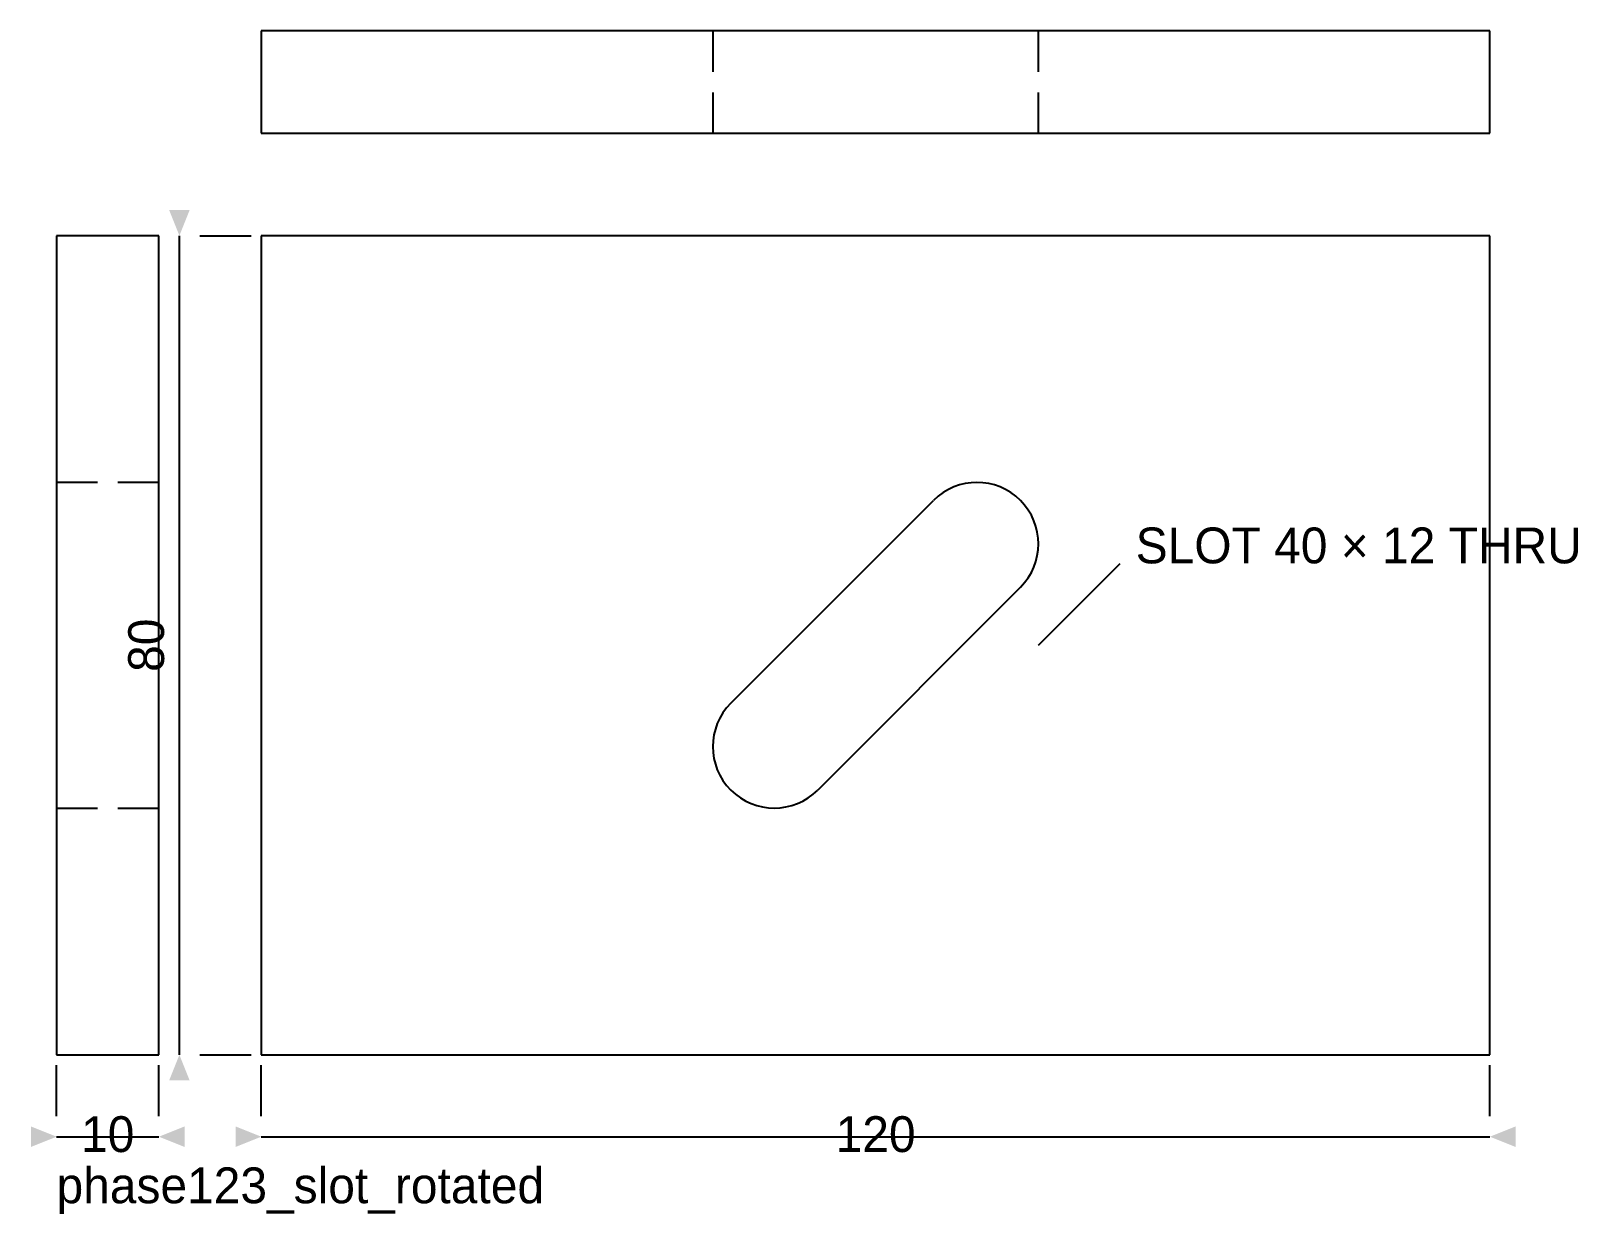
# Model space of a CAD drawing. Header units: millimetres. Extents: x 8 to 159, y 4 to 120.
import ezdxf
from ezdxf.enums import TextEntityAlignment as Align

# ---------------------------------------------------------------- set-up
doc = ezdxf.new("R2010")
doc.units = ezdxf.units.MM
doc.linetypes.add('AICAD_DASHED', pattern=[6, 4, -2])
for name, color, linetype in [('AICAD_ANNOTATION', 7, 'CONTINUOUS'), ('AICAD_DIMENSION', 7, 'CONTINUOUS'), ('AICAD_HIDDEN', 7, 'AICAD_DASHED'), ('AICAD_OBJECT', 7, 'CONTINUOUS')]:
    doc.layers.add(name, color=color, linetype=linetype)

msp = doc.modelspace()

# ---------------------------------------------------------------- linework, layer by layer
at = {"layer": 'AICAD_DIMENSION'}
for p, q in [((22, 19.5), (22, 99.5)), ((24, 99.5), (29, 99.5)), ((105.9, 59.5), (113.9, 67.5)), ((10, 13.5), (10, 18.5)), ((20, 13.5), (20, 18.5)), ((24, 19.5), (29, 19.5)), ((30, 13.5), (30, 18.5)), ((150, 13.5), (150, 18.5)), ((10, 11.5), (20, 11.5)), ((30, 11.5), (150, 11.5))]:
    msp.add_line(p, q, dxfattribs=at)
for points in [[(22, 99.5), (23, 102), (21, 102)], [(22, 19.5), (21, 17), (23, 17)], [(10, 11.5), (7.5, 12.5), (7.5, 10.5)], [(20, 11.5), (22.5, 10.5), (22.5, 12.5)], [(30, 11.5), (27.5, 12.5), (27.5, 10.5)], [(150, 11.5), (152.5, 10.5), (152.5, 12.5)]]:
    msp.add_solid(points, dxfattribs=at)
at = {"layer": 'AICAD_HIDDEN'}
for p, q in [((105.9, 119.5), (74.1, 119.5)), ((74.1, 119.5), (74.1, 109.5)), ((105.9, 109.5), (105.9, 119.5)), ((74.1, 109.5), (105.9, 109.5)), ((20, 75.4), (10, 75.4)), ((10, 75.4), (10, 43.6)), ((20, 43.6), (20, 75.4)), ((10, 43.6), (20, 43.6))]:
    msp.add_line(p, q, dxfattribs=at)
at = {"layer": 'AICAD_OBJECT'}
for p, q in [((150, 119.5), (30, 119.5)), ((30, 119.5), (30, 109.5)), ((150, 109.5), (150, 119.5)), ((30, 109.5), (150, 109.5)), ((20, 99.5), (10, 99.5)), ((10, 99.5), (10, 19.5)), ((20, 19.5), (20, 99.5)), ((150, 99.5), (30, 99.5)), ((30, 99.5), (30, 19.5)), ((150, 19.5), (150, 99.5)), ((75.86, 53.84), (95.66, 73.64)), ((104.14, 65.16), (84.34, 45.36)), ((10, 19.5), (20, 19.5)), ((30, 19.5), (150, 19.5))]:
    msp.add_line(p, q, dxfattribs=at)
for centre, start, end in [((99.9, 69.4), -45, 135), ((80.1, 49.6), 135, -45)]:
    msp.add_arc(centre, 6, start, end, dxfattribs=at)

# ---------------------------------------------------------------- texts
at = {"layer": 'AICAD_ANNOTATION'}
msp.add_text('phase123_slot_rotated', height=3.5, dxfattribs=at).set_placement((10, 5))
at = {"layer": 'AICAD_DIMENSION'}
msp.add_text('SLOT 40 × 12 THRU', height=3.5, dxfattribs=at).set_placement((115.4, 67.5))
msp.add_text('80', height=3.5, rotation=90, dxfattribs=at).set_placement((20.5, 59.5), align=Align.CENTER)
for s, p in [('10', (15, 10)), ('120', (90, 10))]:
    msp.add_text(s, height=3.5, dxfattribs=at).set_placement(p, align=Align.CENTER)

doc.saveas('drawing.dxf')
